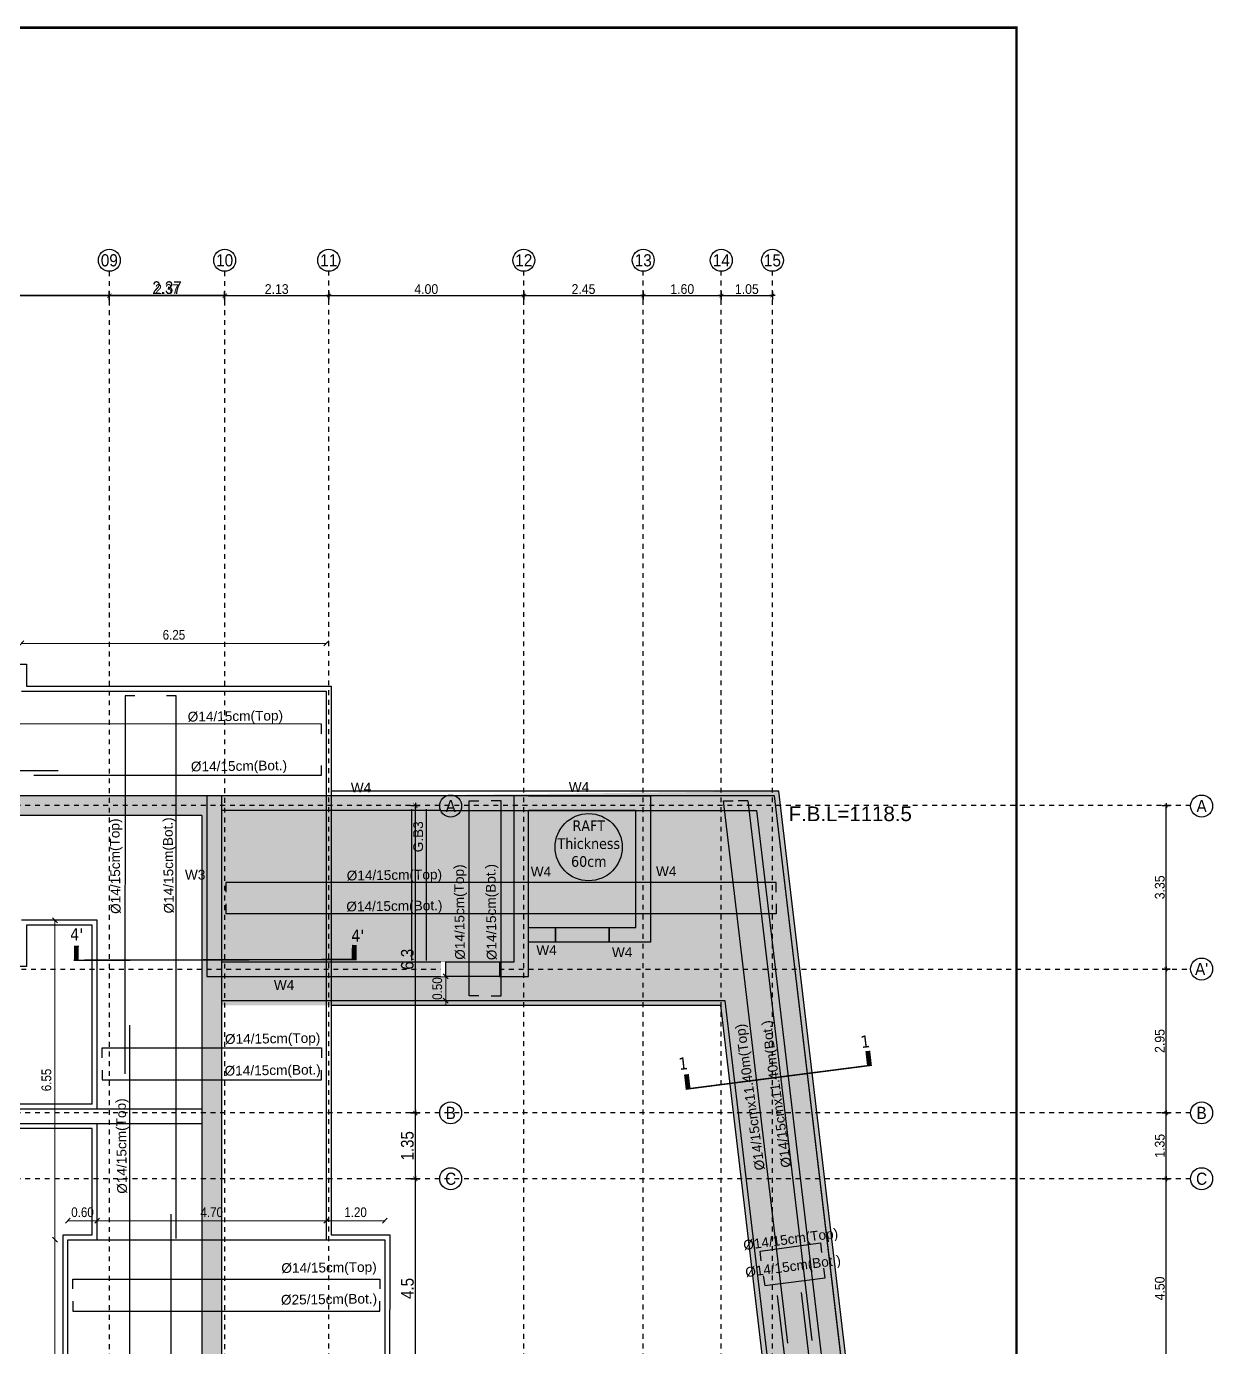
# Model space of a CAD drawing. Header units: metres. Extents: x -55 to 193, y -43 to 92.
# Drawn here: x 5.2 to 29.53, y 44.99 to 72.08 of the extents above; entities that cross this region are included whole.
import ezdxf
from ezdxf.enums import TextEntityAlignment as Align

# ---------------------------------------------------------------- set-up
doc = ezdxf.new("R2010")
doc.units = ezdxf.units.M
doc.header["$MEASUREMENT"] = 0
for name, pattern in [('( Hidden )', [0.375, 0.25, -0.125]), ('1080-B01-GX-ZN$0$( Hidden )', [0.375, 0.25, -0.125]), ('CENTER', [50.8, 31.75, -6.35, 6.35, -6.35]), ('F.B COLUMN & AXIS$0$DASHDOT', [25.4, 12.7, -6.35, 0, -6.35])]:
    doc.linetypes.add(name, pattern=pattern)
for name, color, linetype in [('$0$A-AX-AXIS TAGS', 20, 'Continuous'), ('$0$A-AX-NO. TEXT', 41, 'Continuous'), ('A-AX-AXIS LINE', 9, 'CENTER'), ('A-G-DIMENSION', 191, 'Continuous'), ('A-G-XREF LOCKED', 7, 'Continuous'), ('S-BLINDING LINE', 1, 'Continuous'), ('S-CONCRETE PLANS', 4, 'Continuous'), ('S-CONCRETE WALLS', 5, 'Continuous'), ('S-S-BEARING WALL', 150, 'Continuous'), ('S-S-BEARING WALL HATCH', 250, 'Continuous'), ('S-S-BEARING WALL HATCH UNDER THE GROUND', 250, 'Continuous'), ('S-S-BEARING WALL UNDER THE GROUND', 150, 'Continuous'), ('S-S-COLUMN HATCH', 250, 'Continuous'), ('S-Steel', 3, 'Continuous'), ('S-SYMPOLS', 6, 'Continuous'), ('S-TAGS', 135, 'Continuous'), ('S-TEXT- BEAMS', 7, 'Continuous'), ('S-Text-Col.', 7, 'Continuous'), ('steel', 3, 'Continuous')]:
    doc.layers.add(name, color=color, linetype=linetype)
doc.layers.add('1080-B01-GX-ZN$0$ZONES', color=24, linetype='Continuous', true_color=0xad2b00)
doc.layers.add('wipeout', color=7, linetype='Continuous', true_color=0xfafafa)
for name, color, linetype, lineweight in [('S-D-WATER PROOF', 8, '( Hidden )', 0), ('S-DIMENSIONS', 134, 'Continuous', 13), ('S-TEXT-STEEL', 255, 'Continuous', 15)]:
    doc.layers.add(name, color=color, linetype=linetype, lineweight=lineweight)
doc.styles.add('$0$MT 1-150 (m)', font='arial.ttf', dxfattribs={"width": 0.9, "height": 0.3})
doc.styles.add('ARIAL', font='arial.ttf')
doc.styles.add('MT 1-100 (m)', font='arial.ttf', dxfattribs={"width": 0.9, "height": 0.2})
doc.styles.add('Site 1-200 (m)', font='arial.ttf', dxfattribs={"width": 0.85, "height": 0.2})
doc.styles.add('Tohama', font='tahoma.ttf')
doc.dimstyles.new('FC 1-100 (m)', dxfattribs={"dimtxt": 0.2, "dimasz": 0.1, "dimexe": 0.144, "dimexo": 0.144, "dimgap": 0.072, "dimtad": 1, "dimzin": 1, "dimtxsty": 'Site 1-200 (m)', "dimblk": 'OBLIQUE', "dimcen": 90, "dimse1": 1, "dimse2": 1, "dimclrd": 256, "dimclrt": 256, "dimadec": 3, "dimazin": 3, "dimtfac": 1, "dimtix": 1, "dimtmove": 2, "dimatfit": 3, "dimfxl": 0.144, "dimlwd": -1})
doc.dimstyles.new('FC 1-200 (m)', dxfattribs={"dimtxt": 0.26, "dimasz": 0.03, "dimexe": 0.144, "dimexo": 0.144, "dimgap": 0.03, "dimtad": 1, "dimzin": 9, "dimtxsty": 'Site 1-200 (m)', "dimblk": 'CC-DIMTICK', "dimcen": 90, "dimse1": 1, "dimse2": 1, "dimclrd": 256, "dimclrt": 256, "dimadec": 3, "dimazin": 3, "dimtfac": 1, "dimtix": 1, "dimtmove": 2, "dimatfit": 3, "dimfxl": 0.144, "dimlwd": -1})
doc.dimstyles.new('MOSTAQBAL 1-100 (m)', dxfattribs={"dimtxt": 0.2, "dimasz": 0.027, "dimexe": 0.144, "dimexo": 0.144, "dimgap": 0.072, "dimtad": 1, "dimzin": 1, "dimtxsty": 'MT 1-100 (m)', "dimblk": 'CC-DIMTICK', "dimcen": 90, "dimse1": 1, "dimse2": 1, "dimclrd": 256, "dimclrt": 256, "dimadec": 3, "dimazin": 3, "dimtfac": 1, "dimtix": 1, "dimtmove": 2, "dimatfit": 3, "dimfxl": 0.144, "dimlwd": -1})

# ---------------------------------------------------------------- blocks, each defined once
blk = doc.blocks.new('$0$AXIS TAGS')
at = {"layer": '$0$A-AX-AXIS TAGS'}
blk.add_circle((0, 0), 0.225, dxfattribs=at)
at = {"layer": '$0$A-AX-NO. TEXT', "style": '$0$MT 1-150 (m)', "width": 0.9}
blk.add_attdef('A', text='', height=0.25, dxfattribs=at).set_placement((0, 0), align=Align.MIDDLE_CENTER)
blk = doc.blocks.new('1086-B1-AX-BS2')
at = {"layer": 'A-AX-AXIS LINE', "linetype": 'F.B COLUMN & AXIS$0$DASHDOT', "ltscale": 0.05}
for p, q in [((6902, 67057), (6902, -9832)), ((9267, 67057), (9267, -9832)), ((13678, 56099), (-51502, 56099)), ((13678, 49799), (-51502, 49799)), ((13678, 48449), (-51502, 48449))]:
    blk.add_line(p, q, dxfattribs=at)
at = {"layer": '$0$A-AX-NO. TEXT'}
for p, xscale, yscale, zscale, values in [((6902, 67282, 0), 999.9999999999995, 999.9999999999995, 999.9999999999995, {'A': '09'}), ((9267, 67282, 0), 999.9999999999995, 999.9999999999995, 999.9999999999995, {'A': '10'}), ((13903, 56091, 0), 1000, 1000, 1000, {'A': 'A'}), ((13903, 49799, 0), 999.9999999999995, 999.9999999999995, 999.9999999999995, {'A': 'B'}), ((13903, 48449, 0), 999.9999999999995, 999.9999999999995, 999.9999999999995, {'A': 'C'})]:
    blk.add_blockref('$0$AXIS TAGS', p, dxfattribs=dict(at, xscale=xscale, yscale=yscale, zscale=zscale)).add_auto_attribs(values)
blk = doc.blocks.new('CC-DIMTICK')
for p, q in [((0, 3), (0, -3)), ((2, 0), (-2, 0))]:
    blk.add_line(p, q)
at = {"const_width": 0.444, "flags": 128}
blk.add_lwpolyline([(-1.41, -1.41), (1.41, 1.41)], dxfattribs=at)
blk = doc.blocks.new('*D309')
at = {"layer": 'A-G-DIMENSION', "transparency": 16777216}
blk.add_line((9.237, 66.557), (6.932, 66.557), dxfattribs=at)
at = {"layer": 'A-G-DIMENSION', "transparency": 16777216, "xscale": 0.03, "yscale": 0.03, "zscale": 0.03, "rotation": 180}
blk.add_blockref('CC-DIMTICK', (6.902, 66.557), dxfattribs=at)
at = {"layer": 'A-G-DIMENSION', "transparency": 16777216, "xscale": 0.03, "yscale": 0.03, "zscale": 0.03}
blk.add_blockref('CC-DIMTICK', (9.267, 66.557), dxfattribs=at)
at = {"layer": 'A-G-DIMENSION', "transparency": 16777216, "insert": (8.085, 66.72), "char_height": 0.26, "attachment_point": 5, "style": 'Site 1-200 (m)'}
blk.add_mtext('\\A1;2.37', dxfattribs=at)
blk = doc.blocks.new('*D310')
at = {"layer": 'A-G-DIMENSION', "transparency": 16777216}
blk.add_line((6.872, 66.557), (2.132, 66.557), dxfattribs=at)
at = {"layer": 'A-G-DIMENSION', "transparency": 16777216, "xscale": 0.03, "yscale": 0.03, "zscale": 0.03, "rotation": 180}
blk.add_blockref('CC-DIMTICK', (2.102, 66.557), dxfattribs=at)
at = {"layer": 'A-G-DIMENSION', "transparency": 16777216, "xscale": 0.03, "yscale": 0.03, "zscale": 0.03}
blk.add_blockref('CC-DIMTICK', (6.902, 66.557), dxfattribs=at)
at = {"layer": 'A-G-DIMENSION', "transparency": 16777216, "insert": (4.502, 66.72), "char_height": 0.26, "attachment_point": 5, "style": 'Site 1-200 (m)'}
blk.add_mtext('\\A1;4.8', dxfattribs=at)
blk = doc.blocks.new('*D285')
at = {"layer": 'A-G-DIMENSION', "transparency": 16777216}
blk.add_line((13.178, 43.979), (13.178, 48.419), dxfattribs=at)
at = {"layer": 'A-G-DIMENSION', "transparency": 16777216, "xscale": 0.03, "yscale": 0.03, "zscale": 0.03}
for p, rotation in [((13.178, 48.449), 90), ((13.178, 43.949), 270)]:
    blk.add_blockref('CC-DIMTICK', p, dxfattribs=dict(at, rotation=rotation))
at = {"layer": 'A-G-DIMENSION', "transparency": 16777216, "insert": (13.016, 46.199), "char_height": 0.26, "attachment_point": 5, "rotation": 90, "style": 'Site 1-200 (m)'}
blk.add_mtext('\\A1;4.5', dxfattribs=at)
blk = doc.blocks.new('*D286')
at = {"layer": 'A-G-DIMENSION', "transparency": 16777216}
blk.add_line((13.178, 48.479), (13.178, 49.769), dxfattribs=at)
at = {"layer": 'A-G-DIMENSION', "transparency": 16777216, "xscale": 0.03, "yscale": 0.03, "zscale": 0.03}
for p, rotation in [((13.178, 49.799), 90), ((13.178, 48.449), 270)]:
    blk.add_blockref('CC-DIMTICK', p, dxfattribs=dict(at, rotation=rotation))
at = {"layer": 'A-G-DIMENSION', "transparency": 16777216, "insert": (13.015, 49.124), "char_height": 0.26, "attachment_point": 5, "rotation": 90, "style": 'Site 1-200 (m)'}
blk.add_mtext('\\A1;1.35', dxfattribs=at)
blk = doc.blocks.new('*D287')
at = {"layer": 'A-G-DIMENSION', "transparency": 16777216}
blk.add_line((13.178, 49.829), (13.178, 56.069), dxfattribs=at)
at = {"layer": 'A-G-DIMENSION', "transparency": 16777216, "xscale": 0.03, "yscale": 0.03, "zscale": 0.03}
for p, rotation in [((13.178, 56.099), 90), ((13.178, 49.799), 270)]:
    blk.add_blockref('CC-DIMTICK', p, dxfattribs=dict(at, rotation=rotation))
at = {"layer": 'A-G-DIMENSION', "transparency": 16777216, "insert": (13.015, 52.949), "char_height": 0.26, "attachment_point": 5, "rotation": 90, "style": 'Site 1-200 (m)'}
blk.add_mtext('\\A1;6.3', dxfattribs=at)
blk = doc.blocks.new('1086-B1-AX-BS1')
at = {"layer": 'A-AX-AXIS LINE', "linetype": 'F.B COLUMN & AXIS$0$DASHDOT', "ltscale": 0.05}
for p, q in [((6902, 67057), (6902, -9832)), ((9267, 67057), (9267, -9832)), ((11402, -9832), (11402, 67057)), ((15402, -9832), (15402, 67057)), ((17852, -9832), (17852, 67057)), ((19452, -9832), (19452, 67057)), ((20502, -9832), (20502, 67057)), ((29078, 56099), (-51502, 56099)), ((-51502, 52749), (29078, 52749)), ((29078, 49799), (-51502, 49799)), ((29078, 48449), (-51502, 48449))]:
    blk.add_line(p, q, dxfattribs=at)
at = {"layer": '$0$A-AX-NO. TEXT'}
for p, xscale, yscale, zscale, values in [((6902, 67282, 0), 999.9999999999995, 999.9999999999995, 999.9999999999995, {'A': '09'}), ((9267, 67282, 0), 999.9999999999995, 999.9999999999995, 999.9999999999995, {'A': '10'}), ((11402, 67282, 0), 999.9999999999995, 999.9999999999995, 999.9999999999995, {'A': '11'}), ((15402, 67282, 0), 999.9999999999995, 999.9999999999995, 999.9999999999995, {'A': '12'}), ((17852, 67282, 0), 999.9999999999995, 999.9999999999995, 999.9999999999995, {'A': '13'}), ((19452, 67282, 0), 999.9999999999995, 999.9999999999995, 999.9999999999995, {'A': '14'}), ((20502, 67282, 0), 999.9999999999995, 999.9999999999995, 999.9999999999995, {'A': '15'}), ((29303, 56091, 0), 1000, 1000, 1000, {'A': 'A'}), ((29303, 52749, 0), 1000, 1000, 1000, {'A': "A'"}), ((29303, 49799, 0), 999.9999999999995, 999.9999999999995, 999.9999999999995, {'A': 'B'}), ((29303, 48449, 0), 999.9999999999995, 999.9999999999995, 999.9999999999995, {'A': 'C'})]:
    blk.add_blockref('$0$AXIS TAGS', p, dxfattribs=dict(at, xscale=xscale, yscale=yscale, zscale=zscale)).add_auto_attribs(values)
blk = doc.blocks.new('*D345')
at = {"layer": 'A-G-DIMENSION', "transparency": 16777216}
blk.add_line((2.129, 66.559), (6.875, 66.559), dxfattribs=at)
at = {"layer": 'A-G-DIMENSION', "transparency": 16777216, "xscale": 0.027, "yscale": 0.027, "zscale": 0.027, "rotation": 180}
blk.add_blockref('CC-DIMTICK', (2.102, 66.559), dxfattribs=at)
at = {"layer": 'A-G-DIMENSION', "transparency": 16777216, "xscale": 0.027, "yscale": 0.027, "zscale": 0.027}
blk.add_blockref('CC-DIMTICK', (6.902, 66.559), dxfattribs=at)
at = {"layer": 'A-G-DIMENSION', "transparency": 16777216, "insert": (4.502, 66.691), "char_height": 0.2, "attachment_point": 5, "style": 'MT 1-100 (m)'}
blk.add_mtext('\\A1;4.80', dxfattribs=at)
blk = doc.blocks.new('*D346')
at = {"layer": 'A-G-DIMENSION', "transparency": 16777216}
blk.add_line((6.929, 66.559), (9.24, 66.559), dxfattribs=at)
at = {"layer": 'A-G-DIMENSION', "transparency": 16777216, "xscale": 0.027, "yscale": 0.027, "zscale": 0.027, "rotation": 180}
blk.add_blockref('CC-DIMTICK', (6.902, 66.559), dxfattribs=at)
at = {"layer": 'A-G-DIMENSION', "transparency": 16777216, "xscale": 0.027, "yscale": 0.027, "zscale": 0.027}
blk.add_blockref('CC-DIMTICK', (9.267, 66.559), dxfattribs=at)
at = {"layer": 'A-G-DIMENSION', "transparency": 16777216, "insert": (8.085, 66.691), "char_height": 0.2, "attachment_point": 5, "style": 'MT 1-100 (m)'}
blk.add_mtext('\\A1;2.37', dxfattribs=at)
blk = doc.blocks.new('*D347')
at = {"layer": 'A-G-DIMENSION', "transparency": 16777216}
blk.add_line((9.294, 66.559), (11.375, 66.559), dxfattribs=at)
at = {"layer": 'A-G-DIMENSION', "transparency": 16777216, "xscale": 0.027, "yscale": 0.027, "zscale": 0.027, "rotation": 180}
blk.add_blockref('CC-DIMTICK', (9.267, 66.559), dxfattribs=at)
at = {"layer": 'A-G-DIMENSION', "transparency": 16777216, "xscale": 0.027, "yscale": 0.027, "zscale": 0.027}
blk.add_blockref('CC-DIMTICK', (11.402, 66.559), dxfattribs=at)
at = {"layer": 'A-G-DIMENSION', "transparency": 16777216, "insert": (10.335, 66.691), "char_height": 0.2, "attachment_point": 5, "style": 'MT 1-100 (m)'}
blk.add_mtext('\\A1;2.13', dxfattribs=at)
blk = doc.blocks.new('*D348')
at = {"layer": 'A-G-DIMENSION', "transparency": 16777216}
blk.add_line((11.429, 66.559), (15.375, 66.559), dxfattribs=at)
at = {"layer": 'A-G-DIMENSION', "transparency": 16777216, "xscale": 0.027, "yscale": 0.027, "zscale": 0.027, "rotation": 180}
blk.add_blockref('CC-DIMTICK', (11.402, 66.559), dxfattribs=at)
at = {"layer": 'A-G-DIMENSION', "transparency": 16777216, "xscale": 0.027, "yscale": 0.027, "zscale": 0.027}
blk.add_blockref('CC-DIMTICK', (15.402, 66.559), dxfattribs=at)
at = {"layer": 'A-G-DIMENSION', "transparency": 16777216, "insert": (13.402, 66.691), "char_height": 0.2, "attachment_point": 5, "style": 'MT 1-100 (m)'}
blk.add_mtext('\\A1;4.00', dxfattribs=at)
blk = doc.blocks.new('*D349')
at = {"layer": 'A-G-DIMENSION', "transparency": 16777216}
blk.add_line((15.429, 66.559), (17.825, 66.559), dxfattribs=at)
at = {"layer": 'A-G-DIMENSION', "transparency": 16777216, "xscale": 0.027, "yscale": 0.027, "zscale": 0.027, "rotation": 180}
blk.add_blockref('CC-DIMTICK', (15.402, 66.559), dxfattribs=at)
at = {"layer": 'A-G-DIMENSION', "transparency": 16777216, "xscale": 0.027, "yscale": 0.027, "zscale": 0.027}
blk.add_blockref('CC-DIMTICK', (17.852, 66.559), dxfattribs=at)
at = {"layer": 'A-G-DIMENSION', "transparency": 16777216, "insert": (16.627, 66.691), "char_height": 0.2, "attachment_point": 5, "style": 'MT 1-100 (m)'}
blk.add_mtext('\\A1;2.45', dxfattribs=at)
blk = doc.blocks.new('*D350')
at = {"layer": 'A-G-DIMENSION', "transparency": 16777216}
blk.add_line((17.879, 66.559), (19.425, 66.559), dxfattribs=at)
at = {"layer": 'A-G-DIMENSION', "transparency": 16777216, "xscale": 0.027, "yscale": 0.027, "zscale": 0.027, "rotation": 180}
blk.add_blockref('CC-DIMTICK', (17.852, 66.559), dxfattribs=at)
at = {"layer": 'A-G-DIMENSION', "transparency": 16777216, "xscale": 0.027, "yscale": 0.027, "zscale": 0.027}
blk.add_blockref('CC-DIMTICK', (19.452, 66.559), dxfattribs=at)
at = {"layer": 'A-G-DIMENSION', "transparency": 16777216, "insert": (18.652, 66.691), "char_height": 0.2, "attachment_point": 5, "style": 'MT 1-100 (m)'}
blk.add_mtext('\\A1;1.60', dxfattribs=at)
blk = doc.blocks.new('*D351')
at = {"layer": 'A-G-DIMENSION', "transparency": 16777216}
blk.add_line((19.479, 66.559), (20.475, 66.559), dxfattribs=at)
at = {"layer": 'A-G-DIMENSION', "transparency": 16777216, "xscale": 0.027, "yscale": 0.027, "zscale": 0.027, "rotation": 180}
blk.add_blockref('CC-DIMTICK', (19.452, 66.559), dxfattribs=at)
at = {"layer": 'A-G-DIMENSION', "transparency": 16777216, "xscale": 0.027, "yscale": 0.027, "zscale": 0.027}
blk.add_blockref('CC-DIMTICK', (20.502, 66.559), dxfattribs=at)
at = {"layer": 'A-G-DIMENSION', "transparency": 16777216, "insert": (19.977, 66.691), "char_height": 0.2, "attachment_point": 5, "style": 'MT 1-100 (m)'}
blk.add_mtext('\\A1;1.05', dxfattribs=at)
blk = doc.blocks.new('*D360')
at = {"layer": 'A-G-DIMENSION', "transparency": 16777216}
blk.add_line((28.578, 43.976), (28.578, 48.422), dxfattribs=at)
at = {"layer": 'A-G-DIMENSION', "transparency": 16777216, "xscale": 0.027, "yscale": 0.027, "zscale": 0.027}
for p, rotation in [((28.578, 48.449), 90), ((28.578, 43.949), 270)]:
    blk.add_blockref('CC-DIMTICK', p, dxfattribs=dict(at, rotation=rotation))
at = {"layer": 'A-G-DIMENSION', "transparency": 16777216, "insert": (28.446, 46.199), "char_height": 0.2, "attachment_point": 5, "rotation": 90, "style": 'MT 1-100 (m)'}
blk.add_mtext('\\A1;4.50', dxfattribs=at)
blk = doc.blocks.new('*D361')
at = {"layer": 'A-G-DIMENSION', "transparency": 16777216}
blk.add_line((28.578, 48.476), (28.578, 49.772), dxfattribs=at)
at = {"layer": 'A-G-DIMENSION', "transparency": 16777216, "xscale": 0.027, "yscale": 0.027, "zscale": 0.027}
for p, rotation in [((28.578, 49.799), 90), ((28.578, 48.449), 270)]:
    blk.add_blockref('CC-DIMTICK', p, dxfattribs=dict(at, rotation=rotation))
at = {"layer": 'A-G-DIMENSION', "transparency": 16777216, "insert": (28.446, 49.124), "char_height": 0.2, "attachment_point": 5, "rotation": 90, "style": 'MT 1-100 (m)'}
blk.add_mtext('\\A1;1.35', dxfattribs=at)
blk = doc.blocks.new('*D362')
at = {"layer": 'A-G-DIMENSION', "transparency": 16777216}
blk.add_line((28.578, 49.826), (28.578, 52.722), dxfattribs=at)
at = {"layer": 'A-G-DIMENSION', "transparency": 16777216, "xscale": 0.027, "yscale": 0.027, "zscale": 0.027}
for p, rotation in [((28.578, 52.749), 90), ((28.578, 49.799), 270)]:
    blk.add_blockref('CC-DIMTICK', p, dxfattribs=dict(at, rotation=rotation))
at = {"layer": 'A-G-DIMENSION', "transparency": 16777216, "insert": (28.446, 51.274), "char_height": 0.2, "attachment_point": 5, "rotation": 90, "style": 'MT 1-100 (m)'}
blk.add_mtext('\\A1;2.95', dxfattribs=at)
blk = doc.blocks.new('*D363')
at = {"layer": 'A-G-DIMENSION', "transparency": 16777216}
blk.add_line((28.578, 52.776), (28.578, 56.072), dxfattribs=at)
at = {"layer": 'A-G-DIMENSION', "transparency": 16777216, "xscale": 0.027, "yscale": 0.027, "zscale": 0.027}
for p, rotation in [((28.578, 56.099), 90), ((28.578, 52.749), 270)]:
    blk.add_blockref('CC-DIMTICK', p, dxfattribs=dict(at, rotation=rotation))
at = {"layer": 'A-G-DIMENSION', "transparency": 16777216, "insert": (28.446, 54.424), "char_height": 0.2, "attachment_point": 5, "rotation": 90, "style": 'MT 1-100 (m)'}
blk.add_mtext('\\A1;3.35', dxfattribs=at)
blk = doc.blocks.new('1086-B01-GX-MP')
at = {"layer": '1080-B01-GX-ZN$0$ZONES', "linetype": '1080-B01-GX-ZN$0$( Hidden )', "ltscale": 5, "const_width": 0.05}
blk.add_lwpolyline([(25.507, 19.453), (-54.793, 19.453), (-54.793, 72.053), (25.507, 72.053)], close=True, dxfattribs=at)
blk = doc.blocks.new('_OBLIQUE')
at = {"color": 0, "linetype": 'ByBlock'}
blk.add_line((-0.5, -0.5), (0.5, 0.5), dxfattribs=at)
blk = doc.blocks.new('*D126')
at = {"layer": 'S-DIMENSIONS', "transparency": 16777216}
blk.add_line((5.102, 59.427), (11.352, 59.427), dxfattribs=at)
at = {"layer": 'S-DIMENSIONS', "transparency": 16777216, "xscale": 0.1, "yscale": 0.1, "zscale": 0.1, "rotation": 180}
blk.add_blockref('_OBLIQUE', (5.102, 59.427), dxfattribs=at)
at = {"layer": 'S-DIMENSIONS', "transparency": 16777216, "xscale": 0.1, "yscale": 0.1, "zscale": 0.1}
blk.add_blockref('_OBLIQUE', (11.352, 59.427), dxfattribs=at)
at = {"layer": 'S-DIMENSIONS', "transparency": 16777216, "insert": (8.227, 59.601), "char_height": 0.2, "attachment_point": 5, "style": 'Site 1-200 (m)'}
blk.add_mtext('\\A1;6.25', dxfattribs=at)
blk = doc.blocks.new('*D150')
at = {"layer": 'S-DIMENSIONS', "transparency": 16777216}
for p, q in [((13.802, 52.599), (13.802, 52.699)), ((13.802, 52.599), (13.802, 52.099)), ((13.802, 52.099), (13.802, 51.999))]:
    blk.add_line(p, q, dxfattribs=at)
at = {"layer": 'S-DIMENSIONS', "transparency": 16777216, "xscale": 0.1, "yscale": 0.1, "zscale": 0.1}
for p, rotation in [((13.802, 52.599), 270), ((13.802, 52.099), 90)]:
    blk.add_blockref('_OBLIQUE', p, dxfattribs=dict(at, rotation=rotation))
at = {"layer": 'S-DIMENSIONS', "transparency": 16777216, "insert": (13.628, 52.349), "char_height": 0.2, "attachment_point": 5, "rotation": 90, "style": 'Site 1-200 (m)'}
blk.add_mtext('\\A1;0.50', dxfattribs=at)
blk = doc.blocks.new('*D165')
at = {"layer": 'S-DIMENSIONS', "transparency": 16777216}
blk.add_line((5.787, 47.199), (5.787, 36.249), dxfattribs=at)
at = {"layer": 'S-DIMENSIONS', "transparency": 16777216, "xscale": 0.1, "yscale": 0.1, "zscale": 0.1}
for p, rotation in [((5.787, 47.199), 90), ((5.787, 36.249), 270)]:
    blk.add_blockref('_OBLIQUE', p, dxfattribs=dict(at, rotation=rotation))
at = {"layer": 'S-DIMENSIONS', "transparency": 16777216, "insert": (5.612, 41.724), "char_height": 0.2, "attachment_point": 5, "rotation": 90, "style": 'Site 1-200 (m)'}
blk.add_mtext('\\A1;10.95', dxfattribs=at)
blk = doc.blocks.new('*D166')
at = {"layer": 'S-DIMENSIONS', "transparency": 16777216}
blk.add_line((6.052, 47.587), (6.652, 47.587), dxfattribs=at)
at = {"layer": 'S-DIMENSIONS', "transparency": 16777216, "xscale": 0.1, "yscale": 0.1, "zscale": 0.1, "rotation": 180}
blk.add_blockref('_OBLIQUE', (6.052, 47.587), dxfattribs=at)
at = {"layer": 'S-DIMENSIONS', "transparency": 16777216, "xscale": 0.1, "yscale": 0.1, "zscale": 0.1}
blk.add_blockref('_OBLIQUE', (6.652, 47.587), dxfattribs=at)
at = {"layer": 'S-DIMENSIONS', "transparency": 16777216, "insert": (6.352, 47.761), "char_height": 0.2, "attachment_point": 5, "style": 'Site 1-200 (m)'}
blk.add_mtext('\\A1;0.60', dxfattribs=at)
blk = doc.blocks.new('*D167')
at = {"layer": 'S-DIMENSIONS', "transparency": 16777216}
blk.add_line((6.652, 47.587), (11.352, 47.587), dxfattribs=at)
at = {"layer": 'S-DIMENSIONS', "transparency": 16777216, "xscale": 0.1, "yscale": 0.1, "zscale": 0.1, "rotation": 180}
blk.add_blockref('_OBLIQUE', (6.652, 47.587), dxfattribs=at)
at = {"layer": 'S-DIMENSIONS', "transparency": 16777216, "xscale": 0.1, "yscale": 0.1, "zscale": 0.1}
blk.add_blockref('_OBLIQUE', (11.352, 47.587), dxfattribs=at)
at = {"layer": 'S-DIMENSIONS', "transparency": 16777216, "insert": (9.002, 47.761), "char_height": 0.2, "attachment_point": 5, "style": 'Site 1-200 (m)'}
blk.add_mtext('\\A1;4.70', dxfattribs=at)
blk = doc.blocks.new('*D168')
at = {"layer": 'S-DIMENSIONS', "transparency": 16777216}
blk.add_line((11.352, 47.587), (12.552, 47.587), dxfattribs=at)
at = {"layer": 'S-DIMENSIONS', "transparency": 16777216, "xscale": 0.1, "yscale": 0.1, "zscale": 0.1, "rotation": 180}
blk.add_blockref('_OBLIQUE', (11.352, 47.587), dxfattribs=at)
at = {"layer": 'S-DIMENSIONS', "transparency": 16777216, "xscale": 0.1, "yscale": 0.1, "zscale": 0.1}
blk.add_blockref('_OBLIQUE', (12.552, 47.587), dxfattribs=at)
at = {"layer": 'S-DIMENSIONS', "transparency": 16777216, "insert": (11.952, 47.761), "char_height": 0.2, "attachment_point": 5, "style": 'Site 1-200 (m)'}
blk.add_mtext('\\A1;1.20', dxfattribs=at)
blk = doc.blocks.new('*D169')
at = {"layer": 'S-DIMENSIONS', "transparency": 16777216}
blk.add_line((5.787, 53.749), (5.787, 47.199), dxfattribs=at)
at = {"layer": 'S-DIMENSIONS', "transparency": 16777216, "xscale": 0.1, "yscale": 0.1, "zscale": 0.1}
for p, rotation in [((5.787, 53.749), 90), ((5.787, 47.199), 270)]:
    blk.add_blockref('_OBLIQUE', p, dxfattribs=dict(at, rotation=rotation))
at = {"layer": 'S-DIMENSIONS', "transparency": 16777216, "insert": (5.612, 50.474), "char_height": 0.2, "attachment_point": 5, "rotation": 90, "style": 'Site 1-200 (m)'}
blk.add_mtext('\\A1;6.55', dxfattribs=at)
blk = doc.blocks.new('1086-B1-X-COBS2')
at = {"layer": 'S-S-BEARING WALL HATCH UNDER THE GROUND'}
h = blk.add_hatch(color=256, dxfattribs=at)
h.dxf.hatch_style = 1
h.paths.add_polyline_path([(-15.898, 56.299), (-16.235, 56.299), (-15.898, 55.899), (9.202, 55.899), (9.202, 56.299)])
h = blk.add_hatch(color=256, dxfattribs=at)
h.dxf.hatch_style = 1
h.paths.add_polyline_path([(8.802, 9.749), (9.202, 9.749), (9.202, 55.999), (8.802, 55.999)])
at = {"layer": 'S-S-BEARING WALL'}
for p, q in [((9.202, 56.299), (-16.398, 56.299)), ((9.202, 56.299), (9.202, -1.051)), ((8.802, 55.899), (-15.898, 55.899)), ((8.802, 55.899), (8.802, -0.651))]:
    blk.add_line(p, q, dxfattribs=at)
at = {"layer": 'A-G-XREF LOCKED', "xscale": 0.001, "yscale": 0.001, "zscale": 0.001}
blk.add_blockref('1086-B1-AX-BS2', (0, 0), dxfattribs=at)
at = {"layer": 'A-G-DIMENSION'}
for base, p1, p2, picture, middle in [((2.102, 66.557), (6.902, 66.557), (2.102, 66.634), '*D310', (4.502, 66.72)), ((6.9018, 66.5569), (9.2674, 66.5569), (6.9018, 66.5569), '*D309', (8.0846, 66.7197))]:
    dim = blk.add_linear_dim(base=base, p1=p1, p2=p2, dimstyle='FC 1-200 (m)', dxfattribs=at)
    dim.commit()
    dim.dimension.update_dxf_attribs({"geometry": picture, "text_midpoint": middle})
for base, p1, p2, picture, middle in [((13.178, 56.099), (13.178, 49.799), (13.178, 56.099), '*D287', (13.015, 52.949)), ((13.178, 49.799), (13.178, 48.449), (13.178, 49.799), '*D286', (13.015, 49.124)), ((13.178, 48.449), (13.178, 43.949), (13.178, 48.449), '*D285', (13.016, 46.199))]:
    dim = blk.add_linear_dim(base=base, p1=p1, p2=p2, angle=90, dimstyle='FC 1-200 (m)', dxfattribs=at)
    dim.commit()
    dim.dimension.update_dxf_attribs({"geometry": picture, "text_midpoint": middle})
blk = doc.blocks.new('1086-B1-X-COBS1')
at = {"layer": 'S-S-BEARING WALL HATCH'}
h = blk.add_hatch(color=256, dxfattribs=at)
h.dxf.hatch_style = 1
h.paths.add_polyline_path([(26.032, 6.614), (26.43, 6.661), (20.545, 56.299), (13.702, 56.299), (13.702, 55.999), (20.177, 55.999)])
at = {"layer": 'S-S-BEARING WALL HATCH UNDER THE GROUND'}
h = blk.add_hatch(color=256, dxfattribs=at)
h.dxf.hatch_style = 1
h.paths.add_polyline_path([(13.702, 56.299), (8.902, 56.299), (8.902, 52.599), (13.802, 52.599), (13.802, 52.899), (9.202, 52.899), (9.202, 55.999), (13.702, 55.999)])
h = blk.add_hatch(color=256, dxfattribs=at)
h.dxf.hatch_style = 1
h.paths.add_polyline_path([(15.202, 52.899), (14.902, 52.899), (14.902, 52.599), (15.502, 52.599), (15.502, 53.299), (16.052, 53.299), (16.052, 53.599), (15.502, 53.599), (15.502, 55.999), (15.202, 55.999)])
h.paths.add_polyline_path([(17.152, 53.299), (18.002, 53.299), (18.002, 56.299), (15.502, 56.299), (15.502, 55.999), (17.702, 55.999), (17.702, 53.599), (17.152, 53.599)])
at = {"layer": 'S-S-BEARING WALL'}
for p, q in [((13.702, 56.299), (8.902, 56.299)), ((8.902, 56.299), (8.902, 52.599)), ((15.202, 52.899), (15.202, 56.299)), ((15.502, 56.299), (18.002, 56.299)), ((18.002, 56.299), (18.002, 53.299)), ((13.702, 55.999), (9.202, 55.999)), ((9.202, 55.999), (9.202, 52.899)), ((17.702, 55.999), (15.502, 55.999)), ((15.502, 52.599), (15.502, 55.999)), ((17.702, 53.599), (17.702, 55.999)), ((15.502, 53.599), (16.052, 53.599)), ((16.052, 53.599), (16.052, 53.299)), ((17.152, 53.299), (17.152, 53.599)), ((17.152, 53.599), (17.702, 53.599)), ((16.052, 53.299), (15.502, 53.299)), ((18.002, 53.299), (17.152, 53.299)), ((9.202, 52.899), (13.802, 52.899)), ((13.802, 52.899), (13.802, 52.599)), ((14.902, 52.899), (14.902, 52.599)), ((14.902, 52.899), (15.202, 52.899)), ((8.902, 52.599), (13.802, 52.599)), ((14.902, 52.599), (15.502, 52.599))]:
    blk.add_line(p, q, dxfattribs=at)
at = {"layer": 'S-S-BEARING WALL UNDER THE GROUND'}
for p, q in [((13.702, 55.999), (20.177, 55.999)), ((20.177, 55.999), (26.032, 6.614))]:
    blk.add_line(p, q, dxfattribs=at)
blk.add_lwpolyline([(26.43, 6.661), (20.545, 56.299), (13.702, 56.299)], dxfattribs=at)
at = {"xscale": 0.001, "yscale": 0.001, "zscale": 0.001}
blk.add_blockref('1086-B1-AX-BS1', (0, 0), dxfattribs=at)
at = {"layer": 'A-G-DIMENSION'}
for base, p1, p2, picture, middle in [((6.902, 66.559), (2.102, 66.559), (6.902, 66.559), '*D345', (4.502, 66.691)), ((9.2674, 66.5589), (6.9018, 66.5589), (9.2674, 66.5589), '*D346', (8.0846, 66.6911)), ((11.4018, 66.5589), (9.2674, 66.5589), (11.4018, 66.5589), '*D347', (10.3346, 66.6911)), ((15.402, 66.559), (11.402, 66.559), (15.402, 66.559), '*D348', (13.402, 66.691)), ((17.852, 66.559), (15.402, 66.559), (17.852, 66.559), '*D349', (16.627, 66.691)), ((19.452, 66.559), (17.852, 66.559), (19.452, 66.559), '*D350', (18.652, 66.691)), ((20.502, 66.559), (19.452, 66.559), (20.502, 66.559), '*D351', (19.977, 66.691))]:
    dim = blk.add_linear_dim(base=base, p1=p1, p2=p2, dimstyle='MOSTAQBAL 1-100 (m)', dxfattribs=at)
    dim.commit()
    dim.dimension.update_dxf_attribs({"geometry": picture, "text_midpoint": middle})
for base, p1, p2, picture, middle in [((28.578, 56.099), (31.701, 52.749), (31.948, 56.099), '*D363', (28.446, 54.424)), ((28.578, 52.749), (31.504, 49.799), (31.701, 52.749), '*D362', (28.446, 51.274)), ((28.578, 49.799), (31.405, 48.449), (31.504, 49.799), '*D361', (28.446, 49.124)), ((28.578, 48.449), (30.666, 43.949), (31.405, 48.449), '*D360', (28.446, 46.199))]:
    dim = blk.add_linear_dim(base=base, p1=p1, p2=p2, angle=90, dimstyle='MOSTAQBAL 1-100 (m)', dxfattribs=at)
    dim.commit()
    dim.dimension.update_dxf_attribs({"geometry": picture, "text_midpoint": middle})

msp = doc.modelspace()

# ---------------------------------------------------------------- hatches: boundary and pattern name
at = {"layer": 'S-D-WATER PROOF'}
h = msp.add_hatch(color=254, dxfattribs=at)
h.dxf.hatch_style = 1
h.paths.add_polyline_path([(9.202, 56.26), (9.217, 52.003), (19.443, 51.999), (20.696, 41.435), (18.065, 41.123), (18.512, 37.35), (20.646, 37.603), (21.257, 32.451), (17.881, 32.051), (18.316, 28.377), (21.692, 28.782), (22.274, 23.874), (17.706, 23.332), (18.212, 19.062), (23.278, 19.663), (24.856, 6.334), (26.549, 6.495), (20.633, 56.399)])
at = {"layer": 'S-S-COLUMN HATCH'}
h = msp.add_hatch(color=256, dxfattribs=at)
h.dxf.hatch_style = 1
h.paths.add_polyline_path([(17.152, 53.299), (16.052, 53.299), (16.052, 53.599), (17.152, 53.599)])

# ---------------------------------------------------------------- linework, layer by layer
at = {"layer": 'S-BLINDING LINE'}
for p, q in [((20.633, 56.399), (11.452, 56.399)), ((26.529, 6.673), (20.633, 56.399)), ((19.443, 51.999), (11.452, 51.999)), ((20.365, 44.227), (19.443, 51.999)), ((6.552, 49.977), (4.102, 49.977)), ((6.552, 49.477), (4.102, 49.477))]:
    msp.add_line(p, q, dxfattribs=at)
for points in [[(-0.998, 58.549), (-0.998, 58.999), (5.202, 58.999), (5.202, 58.549)], [(5.202, 58.549), (11.452, 58.549), (11.452, 47.299)], [(5.202, 53.649), (5.202, 52.799), (2.308, 52.799)], [(6.552, 49.977), (6.552, 53.649), (5.202, 53.649)], [(6.552, 47.299), (6.552, 49.477)], [(5.953, 44.227), (5.952, 47.299), (6.552, 47.299)], [(11.452, 47.299), (12.652, 47.299), (12.649, 44.227)]]:
    msp.add_lwpolyline(points, dxfattribs=at)
at = {"layer": 'S-CONCRETE PLANS'}
for p, q in [((20.545, 56.299), (9.202, 56.299)), ((9.202, 56.299), (9.202, 52.099)), ((20.545, 56.299), (9.202, 56.299)), ((20.545, 56.299), (11.352, 56.299)), ((26.43, 6.661), (20.545, 56.299)), ((26.448, 6.483), (20.545, 56.299)), ((13.102, 56.027), (13.1, 52.927)), ((13.402, 56.027), (13.4, 52.927)), ((19.532, 52.099), (9.202, 52.099)), ((19.532, 52.099), (11.352, 52.099)), ((20.477, 44.127), (19.532, 52.099)), ((8.802, 49.877), (-16.092, 49.877)), ((8.802, 49.577), (-16.192, 49.577))]:
    msp.add_line(p, q, dxfattribs=at)
for points in [[(5.102, 58.449), (11.352, 58.449), (11.352, 47.199)], [(6.652, 49.877), (6.652, 53.749), (5.102, 53.749)], [(6.652, 47.199), (6.652, 49.577)], [(6.052, 44.127), (6.052, 47.199), (12.552, 47.199), (12.552, 44.127)]]:
    msp.add_lwpolyline(points, dxfattribs=at)
at = {"layer": 'S-CONCRETE WALLS'}
msp.add_lwpolyline([(16.052, 53.599), (17.152, 53.599), (17.152, 53.299), (16.052, 53.299)], close=True, dxfattribs=at)
at = {"layer": 'S-Steel'}
for p, q in [((19.996, 56.2), (21.308, 45.133)), ((20.601, 46.056), (22.013, 34.146)), ((21.091, 46.114), (22.503, 34.204))]:
    msp.add_line(p, q, dxfattribs=at)
for points in [[(7.424, 58.349), (7.224, 58.349), (7.218, 50.599)], [(8.273, 47.224), (8.273, 58.349), (8.072, 58.349)], [(11.252, 57.571), (11.252, 57.771), (1.702, 57.778)], [(5.352, 56.722), (11.252, 56.722), (11.252, 56.922)], [(-1.648, 56.822), (5.852, 56.822)], [(20.576, 54.324), (20.576, 54.524), (9.289, 54.524), (9.289, 54.324)], [(20.576, 54.084), (20.576, 53.884), (9.295, 53.884), (9.295, 54.084)], [(7.319, 51.599), (7.313, 43.549)], [(6.752, 50.93), (6.752, 51.13), (11.252, 51.13), (11.252, 50.93)], [(6.752, 50.674), (6.752, 50.474), (11.252, 50.474), (11.252, 50.674)], [(8.169, 35.724), (8.169, 47.724)], [(6.152, 46.192), (6.152, 46.392), (12.452, 46.392), (12.452, 46.192)], [(6.152, 45.936), (6.152, 45.736), (12.452, 45.736), (12.452, 45.936)]]:
    msp.add_lwpolyline(points, dxfattribs=at)
at = {"layer": 'S-SYMPOLS'}
for points in [[(6.227, 53.229, 0.1, 0.1, 0), (6.224, 52.929, 0.03, 0.03, 0), (11.924, 52.945, 0.1, 0.1, 0), (11.926, 53.245, 0.1, 0.1, 0)], [(18.738, 50.59, 0.1, 0.1, 0), (18.772, 50.292, 0.03, 0.03, 0), (22.491, 50.771, 0.1, 0.1, 0), (22.457, 51.069, 0.1, 0.1, 0)]]:
    msp.add_lwpolyline(points, format="xyseb", dxfattribs=at)
at = {"layer": 'S-TAGS', "ltscale": 0.05}
msp.add_circle((16.732, 55.247), 0.689, dxfattribs=at)
at = {"layer": 'steel'}
msp.add_line((19.998, 56.2), (19.798, 56.197), dxfattribs=at)
for points in [[(20.818, 45.075), (19.499, 56.201), (19.699, 56.199)], [(20.272, 46.763), (20.252, 46.961), (21.486, 47.132), (21.509, 46.933)], [(20.314, 46.457), (20.346, 46.261), (21.582, 46.414), (21.553, 46.612)]]:
    msp.add_lwpolyline(points, dxfattribs=at)

# ---------------------------------------------------------------- block references
at = {"layer": 'S-CONCRETE PLANS'}
msp.add_blockref('1086-B1-X-COBS1', (0, 0), dxfattribs=at)

# ---------------------------------------------------------------- texts
at = {"layer": 'S-SYMPOLS', "style": 'Tohama'}
for s, rotation, p in [("4'", 359.5798, (6.098, 53.335)), ("4'", 0.0721, (11.864, 53.309)), ('1', 7.0211, (22.327, 51.127)), ('1', 6.5288, (18.591, 50.677))]:
    msp.add_text(s, height=0.25, rotation=rotation, dxfattribs=at).set_placement(p)
at = {"layer": 'S-TAGS', "ltscale": 0.05, "insert": (17.564, 55.798), "char_height": 0.22, "width": 1.65732, "attachment_point": 3, "style": 'Tohama'}
msp.add_mtext('\\pxqc;RAFT Thickness^J60cm', dxfattribs=at)
at = {"layer": 'S-TEXT- BEAMS', "ltscale": 0.05, "style": 'ARIAL'}
msp.add_text('G.B3', height=0.2, rotation=90, dxfattribs=at).set_placement((13.236, 55.143), align=Align.MIDDLE_LEFT)
at = {"layer": 'S-Text-Col.', "ltscale": 0.05, "style": 'ARIAL'}
for s, height, p in [('W4', 0.2, (11.855, 56.469)), ('W4', 0.2, (16.325, 56.482)), ('F.B.L=1118.5', 0.3, (20.833, 55.932)), ('W3', 0.2, (8.453, 54.684)), ('W4', 0.2, (15.545, 54.748)), ('W4', 0.2, (18.114, 54.754)), ('W4', 0.2, (15.659, 53.138)), ('W4', 0.2, (17.21, 53.094)), ('W4', 0.2, (10.277, 52.421))]:
    msp.add_text(s, height=height, dxfattribs=at).set_placement(p, align=Align.MIDDLE_LEFT)
at = {"layer": 'S-TEXT-STEEL', "ltscale": 0.05, "style": 'ARIAL'}
for s, rotation, p in [('%%C14/15cm(Top)', 0.7585, (9.488, 57.836)), ('%%C14/15cm(Bot.)', 0.7585, (9.562, 56.814)), ('%%C14/15cm(Top)', 90.7585, (7.121, 54.859)), ('%%C14/15cm(Bot.)', 90.7585, (8.211, 54.875)), ('%%C14/15cm(Top)', 0.7585, (12.749, 54.578)), ('%%C14/15cm(Bot.)', 0.7585, (12.749, 53.943)), ('%%C14/15cmx11.40m(Top)', 97.872, (20.138, 50.135)), ('%%C14/15cmx11.40m(Bot.)', 97.872, (20.678, 50.199)), ('%%C14/15cm(Top)', 0.7585, (10.253, 51.225)), ('%%C14/15cm(Bot.)', 0.7585, (10.253, 50.575)), ('%%C14/15cm(Top)', 90.7585, (7.251, 49.12)), ('%%C14/15cm(Top)', 7.4929, (20.888, 47.113)), ('%%C14/15cm(Bot.)', 7.4929, (20.936, 46.559)), ('%%C14/15cm(Top)', 0.7585, (11.409, 46.529)), ('%%C25/15cm(Bot.)', 0.7585, (11.409, 45.879))]:
    msp.add_text(s, height=0.2, rotation=rotation, dxfattribs=at).set_placement(p, align=Align.CENTER)

# ---------------------------------------------------------------- dimensions: what is measured, and where the dimension line sits
at = {"layer": 'S-DIMENSIONS'}
for base, p1, p2, picture, middle in [((11.352, 59.427), (5.102, 58.899), (11.352, 58.449), '*D126', (8.227, 59.601)), ((6.652, 47.587), (6.052, 47.199), (6.652, 47.199), '*D166', (6.352, 47.761)), ((11.352, 47.587), (6.652, 47.199), (11.352, 47.199), '*D167', (9.002, 47.761)), ((12.552, 47.587), (11.352, 47.199), (12.552, 47.199), '*D168', (11.952, 47.761))]:
    dim = msp.add_linear_dim(base=base, p1=p1, p2=p2, dimstyle='FC 1-100 (m)', dxfattribs=at)
    dim.commit()
    dim.dimension.update_dxf_attribs({"geometry": picture, "text_midpoint": middle})
for base, p1, p2, picture, middle in [((5.787, 47.199), (6.652, 53.749), (6.652, 47.199), '*D169', (5.612, 50.474)), ((5.787, 36.249), (12.552, 47.199), (12.552, 36.249), '*D165', (5.612, 41.724))]:
    dim = msp.add_linear_dim(base=base, p1=p1, p2=p2, angle=90, dimstyle='FC 1-100 (m)', dxfattribs=at)
    dim.commit()
    dim.dimension.update_dxf_attribs({"geometry": picture, "text_midpoint": middle})

# ---------------------------------------------------------------- next in the draw order: wipeouts: each hides what was drawn before it
msp.add_wipeout([(14.802, 52.899), (13.702, 52.899), (13.702, 52.599), (14.802, 52.599)]).dxf.layer = 'wipeout'

# ---------------------------------------------------------------- next in the draw order: hatches: boundary and pattern name
at = {"layer": 'S-S-COLUMN HATCH'}
h = msp.add_hatch(color=256, dxfattribs=at)
h.dxf.hatch_style = 1
h.paths.add_polyline_path([(14.902, 52.599), (13.802, 52.599), (13.802, 52.899), (14.902, 52.899)])

# ---------------------------------------------------------------- next in the draw order: linework, layer by layer
at = {"layer": 'S-CONCRETE WALLS'}
msp.add_lwpolyline([(13.802, 52.899), (14.902, 52.899), (14.902, 52.599), (13.802, 52.599)], close=True, dxfattribs=at)
at = {"layer": 'S-Steel'}
for points in [[(14.48, 52.199), (14.28, 52.199), (14.28, 56.199), (14.48, 56.199)], [(14.736, 52.199), (14.936, 52.199), (14.936, 56.199), (14.736, 56.199)]]:
    msp.add_lwpolyline(points, dxfattribs=at)

# ---------------------------------------------------------------- next in the draw order: block references
at = {"layer": 'A-G-XREF LOCKED'}
msp.add_blockref('1086-B1-X-COBS2', (0, 0), dxfattribs=at)
at = {"layer": 'S-CONCRETE PLANS'}
msp.add_blockref('1086-B01-GX-MP', (0, 0), dxfattribs=at)

# ---------------------------------------------------------------- next in the draw order: texts
at = {"layer": 'S-TEXT-STEEL', "ltscale": 0.05, "style": 'ARIAL'}
for s, p in [('%%C14/15cm(Top)', (14.182, 53.918)), ('%%C14/15cm(Bot.)', (14.832, 53.918))]:
    msp.add_text(s, height=0.2, rotation=90.7585, dxfattribs=at).set_placement(p, align=Align.CENTER)

# ---------------------------------------------------------------- next in the draw order: dimensions: what is measured, and where the dimension line sits
at = {"layer": 'S-DIMENSIONS'}
dim = msp.add_linear_dim(base=(13.802, 52.099), p1=(13.802, 52.599), p2=(13.802, 52.099), angle=90, dimstyle='FC 1-100 (m)', dxfattribs=at)
dim.commit()
dim.dimension.update_dxf_attribs({"geometry": '*D150', "text_midpoint": (13.628, 52.349)})

doc.saveas('drawing.dxf')
